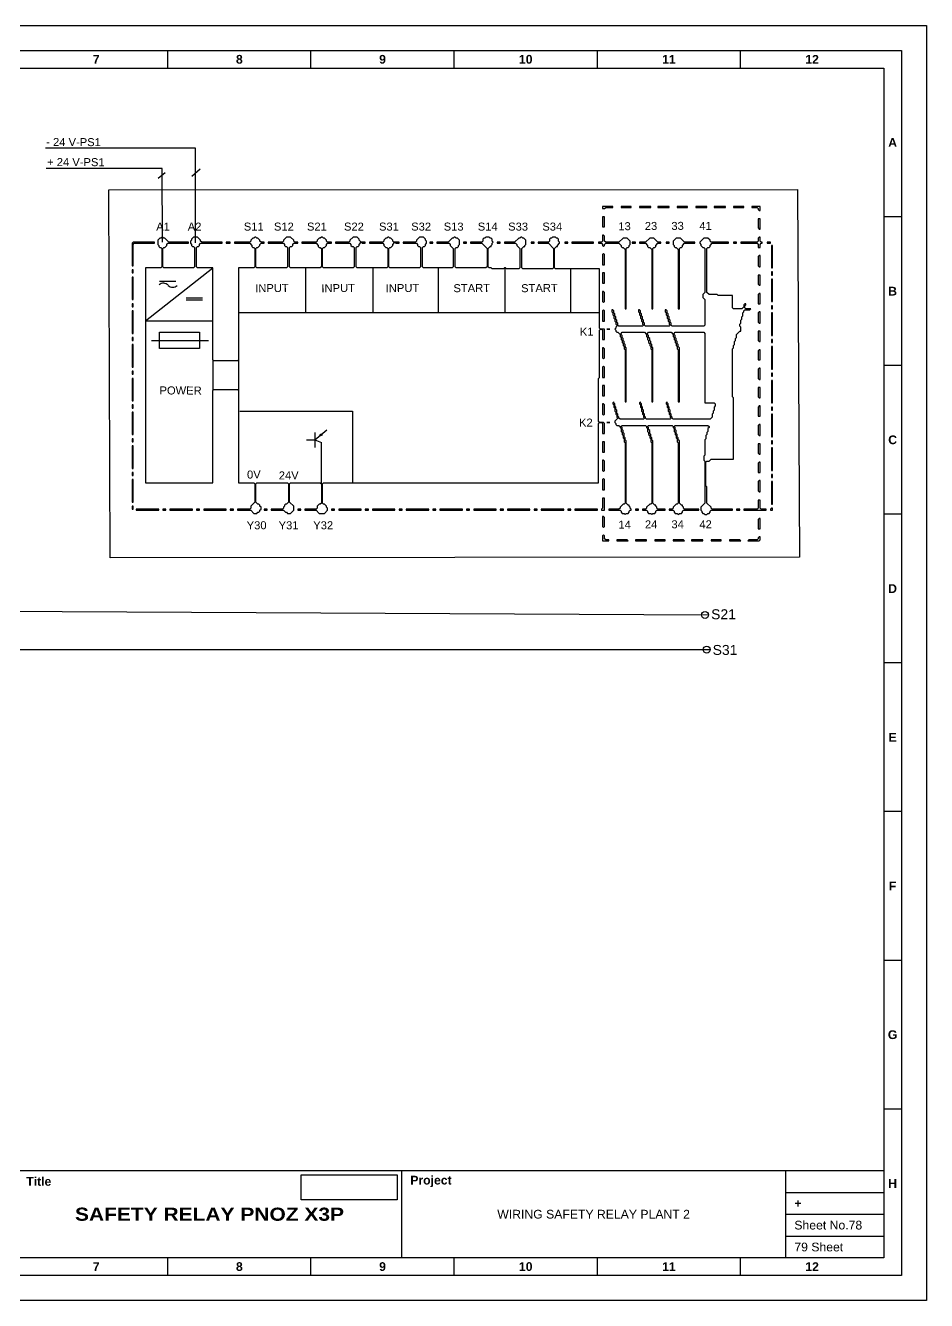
# Model space of a CAD drawing. Header units: millimetres. Extents: x 1834 to 2105, y 2481 to 3094.
# Drawn here: x 1970.8 to 2105.4, y 2688.7 to 2879.1 of the extents above; entities that cross this region are included whole.
import ezdxf
from ezdxf.enums import TextEntityAlignment as Align

# ---------------------------------------------------------------- set-up
doc = ezdxf.new("R2010")
doc.units = ezdxf.units.MM
doc.layers.add('Layer 1', color=7, linetype='Continuous')
doc.styles.add('Bold', font='ariblk.ttf', dxfattribs={"height": 25.4})
doc.styles.get("Standard").update_dxf_attribs({"font": 'arial.ttf'})
picture_1 = doc.add_image_def('image2.png', size_in_pixel=(2092, 542))

# ---------------------------------------------------------------- blocks, each defined once
blk = doc.blocks.new('KOP MU PROJECT')
at = {"color": 6, "ltscale": 50}
for p, q in [((156.04, 184.05), (156.04, 186.66)), ((177.42, 184.05), (177.42, 186.66)), ((198.8, 184.05), (198.8, 186.66)), ((220.19, 184.05), (220.19, 186.66)), ((241.57, 184.05), (241.57, 186.66)), ((265.59, 161.84), (262.98, 161.84)), ((265.59, 139.63), (262.98, 139.63)), ((265.59, 117.42), (262.98, 117.42)), ((265.59, 95.22), (262.98, 95.22)), ((265.59, 73.01), (262.98, 73.01)), ((265.59, 50.8), (262.98, 50.8)), ((265.59, 28.59), (262.98, 28.59)), ((156.04, 3.75), (156.04, 6.36)), ((177.42, 3.75), (177.42, 6.36)), ((198.8, 3.75), (198.8, 6.36)), ((220.19, 3.75), (220.19, 6.36)), ((241.57, 3.75), (241.57, 6.36))]:
    blk.add_line(p, q, dxfattribs=at)
at = {"ltscale": 50}
for p, q in [((6.36, 19.41), (262.98, 19.41)), ((190.95, 19.41), (190.95, 6.36)), ((248.3, 19.41), (248.3, 6.36)), ((248.3, 16.15), (262.98, 16.15)), ((248.3, 12.89), (262.98, 12.89)), ((248.3, 9.62), (262.98, 9.62))]:
    blk.add_line(p, q, dxfattribs=at)
at = {"color": 1, "ltscale": 50}
blk.add_lwpolyline([(269.34, 0), (0, 0), (0, 190.41), (269.34, 190.41)], close=True, dxfattribs=at)
at = {"color": 6, "ltscale": 50}
for points in [[(265.59, 3.75), (3.75, 3.75), (3.75, 186.66), (265.59, 186.66)], [(262.98, 6.36), (6.36, 6.36), (6.36, 184.05), (262.98, 184.05)]]:
    blk.add_lwpolyline(points, close=True, dxfattribs=at)
at = {"ltscale": 50, "char_height": 1.305, "attachment_point": 4}
for s, width, heights, insert in [('\\pxqc;{\\fArial|b1|i0|c0|p34;7}', 21.3825, [2.51], (134.66, 185.36)), ('\\pxqc;{\\fArial|b1|i0|c0|p34;8}', 21.3825, [2.51], (156.04, 185.36)), ('\\pxqc;{\\fArial|b1|i0|c0|p34;9}', 21.3825, [2.51], (177.42, 185.36)), ('\\pxqc;{\\fArial|b1|i0|c0|p34;10}', 21.3825, [2.51], (198.8, 185.36)), ('\\pxqc;{\\fArial|b1|i0|c0|p34;11}', 21.3825, [2.51], (220.19, 185.36)), ('\\pxqc;{\\fArial|b1|i0|c0|p34;12}', 21.3825, [2.51], (241.57, 185.36)), ('\\pxqc;{\\fArial|b1|i0|c0|p34;A}', 2.61, [2.51], (262.98, 172.95)), ('\\pxqc;{\\fArial|b1|i0|c0|p34;B}', 2.61, [2.51], (262.98, 150.74)), ('\\pxqc;{\\fArial|b1|i0|c0|p34;C}', 2.61, [2.51], (262.98, 128.53)), ('\\pxqc;{\\fArial|b1|i0|c0|p34;D}', 2.61, [2.51], (262.98, 106.32)), ('\\pxqc;{\\fArial|b1|i0|c0|p34;E}', 2.61, [2.51], (262.98, 84.11)), ('\\pxqc;{\\fArial|b1|i0|c0|p34;F}', 2.61, [2.51], (262.98, 61.9)), ('\\pxqc;{\\fArial|b1|i0|c0|p34;G}', 2.61, [2.51], (262.98, 39.69)), ('\\pxql;{\\fArial|b1|i0|c0|p34;Title}', 50.2419, [2.88], (134.9, 17.78)), ('\\pxql;{\\fArial|b1|i0|c0|p34;Project}', 50.2419, [2.88], (192.25, 17.78)), ('\\pxqc;{\\fArial|b1|i0|c0|p34;H}', 2.61, [2.51], (262.98, 17.47)), ('\\pxql;{\\fArial|b1|i0|c0|p34;+}', 14.6811, [2.88], (249.61, 14.52)), ('\\pxqc;{\\fArial|b1|i0|c0|p34;8}', 21.3825, [2.51], (156.04, 5.06)), ('\\pxqc;{\\fArial|b1|i0|c0|p34;9}', 21.3825, [2.51], (177.42, 5.06)), ('\\pxqc;{\\fArial|b1|i0|c0|p34;10}', 21.3825, [2.51], (198.8, 5.06)), ('\\pxqc;{\\fArial|b1|i0|c0|p34;12}', 21.3825, [2.51], (241.57, 5.06)), ('\\pxqc;{\\fArial|b1|i0|c0|p34;7}', 21.3825, [2.51], (134.66, 5.06)), ('\\pxqc;{\\fArial|b1|i0|c0|p34;11}', 21.3825, [2.51], (220.19, 5.06))]:
    blk.add_mtext_dynamic_manual_height_columns(s, width=width, gutter_width=0.0326, heights=heights, dxfattribs=dict(at, insert=insert))
at = {"ltscale": 50}
for tag, p in [('DATECREATED', (72.43, 17.78)), ('REV', (13.7, 14.52)), ('REVDATE', (28.38, 14.52)), ('REMARKS', (43.06, 14.52)), ('DRAWN', (72.43, 14.52)), ('COMPANY', (97.06, 14.52)), ('PROJECT', (219.62, 12.89)), ('APPR', (72.43, 11.26)), ('DESCRIPTION', (162.27, 10.03)), ('NORM', (72.43, 7.99)), ('DRAWINGCATEGORY', (106.68, 7.99))]:
    blk.add_attdef(tag, text='', height=1.3, dxfattribs=at).set_placement(p, align=Align.MIDDLE_CENTER)
at = {"ltscale": 50, "style": 'Bold'}
blk.add_attdef('TITLE', text='', height=1.96, dxfattribs=at).set_placement((162.27, 12.89), align=Align.MIDDLE_CENTER)
at = {"ltscale": 50}
for tag, p in [('SHEETNUMBER', (249.61, 11.26)), ('TOTALSHEET', (249.61, 7.99))]:
    blk.add_attdef(tag, text='', height=1.3, dxfattribs=at).set_placement(p, align=Align.MIDDLE_LEFT)
image = blk.add_image(picture_1, insert=(175.94, 15.04), size_in_units=(14.36, 3.72), dxfattribs=at)
image.dxf.flags = 15

msp = doc.modelspace()

# ---------------------------------------------------------------- linework, layer by layer
for p, q in [((1996.2, 2860.82), (1973.82, 2860.82)), ((1996.2, 2846.68), (1996.2, 2860.82)), ((1991.2, 2857.77), (1973.9, 2857.77)), ((1991.68, 2857.12), (1990.61, 2856.25)), ((1991.26, 2846.74), (1991.2, 2857.77)), ((1996.89, 2857.66), (1995.66, 2856.54)), ((1988.71, 2835), (1998.8, 2842.92)), ((2012.62, 2842.92), (2012.62, 2836.24)), ((2022.69, 2842.92), (2022.69, 2836.24)), ((2032.45, 2842.92), (2032.45, 2836.24)), ((2042.39, 2842.98), (2042.39, 2836.24)), ((2052.18, 2842.77), (2052.18, 2836.24)), ((2002.62, 2836.24), (2056.54, 2836.24)), ((1988.71, 2835), (1998.8, 2835)), ((1989.65, 2832.05), (1998.14, 2832.05)), ((1998.8, 2829.17), (1998.8, 2824.59)), ((2002.62, 2829.17), (2002.62, 2824.59)), ((2002.82, 2821.52), (2019.62, 2821.52)), ((2019.62, 2821.52), (2019.62, 2810.84)), ((2014.04, 2817.22), (2015.81, 2818.71)), ((2014.04, 2818.35), (2014.04, 2816.08)), ((2014.73, 2817.8), (2014.92, 2818.14)), ((2014.92, 2818.14), (2015.11, 2817.94)), ((2012.76, 2817.22), (2014.04, 2817.22)), ((2014.04, 2817.22), (2014.99, 2816.86)), ((2015.11, 2817.94), (2014.73, 2817.8)), ((2014.99, 2810.69), (2014.99, 2816.86)), ((1893.89, 2792.07), (2072.81, 2791.09)), ((1893.88, 2785.91), (2073.07, 2785.91))]:
    msp.add_line(p, q)
at = {"color": 5, "ltscale": 2}
for p, q in [((1990.8, 2840.93), (1993.24, 2840.93)), ((1994.78, 2838.42), (1997.23, 2838.42)), ((1994.8, 2838.13), (1997.24, 2838.13))]:
    msp.add_line(p, q, dxfattribs=at)
at = {"color": 6, "ltscale": 50}
msp.add_lwpolyline([(1983.28, 2854.58), (2086.11, 2854.64), (2086.41, 2799.69), (1983.43, 2799.63)], close=True, dxfattribs=at)
msp.add_lwpolyline([(1990.8, 2833.31), (1996.81, 2833.31), (1996.81, 2830.87), (1990.8, 2830.87)], close=True)
for centre in [(2072.29, 2791.09), (2072.55, 2785.91)]:
    msp.add_circle(centre, 0.523)
at = {"color": 1}
for centre, start, end in [((1991.41, 2839.7), 41.0818, 133.4157), ((1992.79, 2840.96), 223.8067, 316.1407)]:
    msp.add_arc(centre, 0.938, start, end, dxfattribs=at)
at = {"layer": 'Layer 1', "color": 7}
for points in [[(2057, 2852.09), (2057, 2851.78), (2057.3, 2851.78), (2057.46, 2851.93), (2058.53, 2851.93), (2058.53, 2852.09), (2057, 2852.09)], [(2057, 2850.56), (2057, 2849.03), (2057.3, 2849.03), (2057.3, 2850.56), (2057, 2850.56)], [(2059.75, 2852.09), (2059.75, 2851.93), (2061.28, 2851.93), (2061.28, 2852.09), (2059.75, 2852.09)], [(2062.5, 2852.09), (2062.5, 2851.93), (2064.18, 2851.93), (2064.18, 2852.09), (2062.5, 2852.09)], [(2065.25, 2852.09), (2065.25, 2851.93), (2066.93, 2851.93), (2066.93, 2852.09), (2065.25, 2852.09)], [(2068.15, 2852.09), (2068.15, 2851.93), (2069.68, 2851.93), (2069.68, 2852.09), (2068.15, 2852.09)], [(2070.9, 2852.09), (2070.9, 2851.93), (2072.58, 2851.93), (2072.58, 2852.09), (2070.9, 2852.09)], [(2073.65, 2852.09), (2073.65, 2851.93), (2075.33, 2851.93), (2075.33, 2852.09), (2073.65, 2852.09)], [(2076.55, 2852.09), (2076.55, 2851.93), (2078.08, 2851.93), (2078.08, 2852.09), (2076.55, 2852.09)], [(2079.3, 2852.09), (2079.3, 2851.93), (2080.07, 2851.93), (2080.22, 2851.78), (2080.22, 2851.63), (2080.37, 2851.47), (2080.52, 2851.47), (2080.52, 2852.09), (2079.3, 2852.09)], [(2080.22, 2850.25), (2080.22, 2848.88), (2080.37, 2848.72), (2080.52, 2848.72), (2080.52, 2850.25), (2080.22, 2850.25)], [(1986.88, 2846.74), (1986.73, 2846.59), (1986.73, 2843.23), (1986.88, 2843.23), (1986.88, 2846.43), (1987.03, 2846.59), (1990.09, 2846.59), (1990.09, 2846.74), (1986.88, 2846.74)], [(1991.16, 2847.5), (1991.01, 2847.35), (1990.85, 2847.35), (1990.55, 2847.04), (1990.55, 2846.43), (1990.7, 2846.28), (1990.7, 2846.13), (1990.85, 2845.97), (1991.01, 2845.97), (1991.16, 2845.82), (1991.16, 2843.07), (1991.01, 2842.92), (1988.71, 2842.92), (1988.71, 2810.84), (1998.8, 2810.84), (1998.8, 2824.59), (1998.95, 2824.74), (2002.46, 2824.74), (2002.62, 2824.59), (2002.62, 2810.84), (2004.91, 2810.84), (2005.06, 2810.69), (2005.06, 2807.94), (2004.45, 2807.33), (2004.45, 2807.02), (2004.3, 2806.87), (2002.46, 2806.87), (2002.46, 2806.72), (2004.45, 2806.72), (2004.91, 2806.26), (2005.37, 2806.26), (2005.52, 2806.41), (2005.67, 2806.41), (2005.82, 2806.56), (2005.82, 2806.72), (2005.98, 2806.87), (2005.98, 2807.17), (2005.82, 2807.33), (2005.82, 2807.48), (2005.67, 2807.63), (2005.52, 2807.63), (2005.21, 2807.94), (2005.21, 2810.69), (2005.37, 2810.84), (2009.95, 2810.84), (2010.1, 2810.69), (2010.1, 2807.94), (2009.8, 2807.63), (2009.64, 2807.63), (2009.49, 2807.48), (2009.49, 2807.33), (2009.34, 2807.17), (2009.34, 2807.02), (2009.18, 2806.87), (2007.5, 2806.87), (2007.5, 2806.72), (2009.34, 2806.72), (2009.64, 2806.41), (2009.8, 2806.41), (2009.95, 2806.26), (2010.41, 2806.26), (2010.87, 2806.72), (2010.87, 2807.33), (2010.25, 2807.94), (2010.25, 2810.69), (2010.41, 2810.84), (2014.84, 2810.84), (2014.99, 2810.69), (2014.99, 2807.78), (2014.84, 2807.63), (2014.68, 2807.63), (2014.38, 2807.33), (2014.38, 2807.02), (2014.23, 2806.87), (2012.55, 2806.87), (2012.55, 2806.72), (2014.23, 2806.72), (2014.68, 2806.26), (2015.45, 2806.26), (2015.91, 2806.72), (2015.91, 2807.02), (2015.75, 2807.17), (2015.75, 2807.33), (2015.45, 2807.63), (2015.3, 2807.63), (2015.14, 2807.78), (2015.14, 2810.69), (2015.3, 2810.84), (2056.39, 2810.84), (2056.39, 2819.7), (2056.54, 2819.85), (2056.85, 2819.85), (2057, 2819.7), (2057, 2818.17), (2057.3, 2818.17), (2057.3, 2819.7), (2057.15, 2819.85), (2056.54, 2819.85), (2056.39, 2820.01), (2056.39, 2826.42), (2056.54, 2826.57), (2056.54, 2833.6), (2056.69, 2833.75), (2056.85, 2833.75), (2057, 2833.6), (2057, 2832.23), (2057.3, 2832.23), (2057.3, 2833.75), (2056.69, 2833.75), (2056.54, 2833.91), (2056.54, 2842.77), (2049.97, 2842.77), (2049.82, 2842.92), (2049.82, 2845.82), (2050.12, 2846.13), (2050.28, 2846.13), (2050.28, 2846.28), (2050.58, 2846.59), (2050.58, 2846.74), (2050.43, 2846.89), (2050.43, 2847.2), (2050.28, 2847.35), (2050.12, 2847.35), (2049.97, 2847.5), (2049.51, 2847.5), (2049.36, 2847.35), (2049.21, 2847.35), (2049.06, 2847.2), (2049.06, 2846.89), (2048.9, 2846.74), (2047.37, 2846.74), (2047.37, 2846.59), (2048.9, 2846.59), (2049.67, 2845.82), (2049.67, 2842.92), (2049.51, 2842.77), (2045.08, 2842.77), (2044.93, 2842.92), (2044.93, 2845.82), (2045.24, 2846.13), (2045.39, 2846.13), (2045.39, 2846.28), (2045.54, 2846.43), (2045.54, 2847.04), (2045.24, 2847.35), (2045.08, 2847.35), (2044.93, 2847.5), (2044.78, 2847.5), (2044.63, 2847.35), (2044.47, 2847.35), (2043.86, 2846.74), (2042.33, 2846.74), (2042.33, 2846.59), (2044.01, 2846.59), (2044.17, 2846.43), (2044.17, 2846.28), (2044.63, 2845.82), (2044.63, 2842.92), (2044.47, 2842.77), (2042.64, 2842.77), (2042.49, 2842.92), (2042.33, 2842.92), (2042.18, 2842.77), (2040.5, 2842.77), (2040.35, 2842.92), (2040.04, 2842.92), (2039.89, 2843.07), (2039.89, 2845.82), (2040.2, 2846.13), (2040.35, 2846.13), (2040.35, 2846.28), (2040.5, 2846.43), (2040.5, 2846.59), (2040.65, 2846.74), (2040.5, 2846.89), (2040.5, 2847.2), (2040.35, 2847.35), (2040.2, 2847.35), (2040.04, 2847.5), (2039.58, 2847.5), (2039.43, 2847.35), (2039.28, 2847.35), (2039.13, 2847.2), (2039.13, 2846.89), (2038.97, 2846.74), (2037.29, 2846.74), (2037.29, 2846.59), (2038.97, 2846.59), (2039.74, 2845.82), (2039.74, 2843.07), (2039.58, 2842.92), (2035.15, 2842.92), (2035, 2843.07), (2035, 2845.82), (2035.15, 2845.97), (2035.31, 2845.97), (2035.46, 2846.13), (2035.46, 2846.28), (2035.61, 2846.43), (2035.61, 2847.04), (2035.31, 2847.35), (2035.15, 2847.35), (2035, 2847.5), (2034.85, 2847.5), (2034.7, 2847.35), (2034.54, 2847.35), (2033.93, 2846.74), (2032.25, 2846.74), (2032.25, 2846.59), (2034.08, 2846.59), (2034.24, 2846.43), (2034.24, 2846.28), (2034.7, 2845.82), (2034.7, 2843.07), (2034.54, 2842.92), (2030.27, 2842.92), (2030.11, 2843.07), (2030.11, 2845.97), (2030.27, 2846.13), (2030.42, 2846.13), (2030.57, 2846.28), (2030.57, 2846.43), (2030.72, 2846.59), (2030.72, 2846.89), (2030.57, 2847.04), (2030.57, 2847.2), (2030.27, 2847.5), (2029.65, 2847.5), (2029.2, 2847.04), (2029.2, 2846.89), (2029.04, 2846.74), (2027.21, 2846.74), (2027.21, 2846.59), (2029.2, 2846.59), (2029.35, 2846.43), (2029.35, 2846.28), (2029.5, 2846.13), (2029.65, 2846.13), (2029.81, 2845.97), (2029.81, 2843.07), (2029.65, 2842.92), (2025.22, 2842.92), (2025.07, 2843.07), (2025.07, 2845.82), (2025.22, 2845.97), (2025.38, 2845.97), (2025.68, 2846.28), (2025.68, 2846.43), (2025.99, 2846.74), (2026.14, 2846.59), (2026.6, 2846.59), (2026.6, 2846.74), (2025.84, 2846.74), (2025.68, 2846.89), (2025.68, 2847.04), (2025.38, 2847.35), (2025.22, 2847.35), (2025.07, 2847.5), (2024.92, 2847.5), (2024.77, 2847.35), (2024.61, 2847.35), (2024.31, 2847.04), (2024.31, 2846.89), (2024.16, 2846.74), (2022.17, 2846.74), (2022.17, 2846.59), (2024.16, 2846.59), (2024.31, 2846.43), (2024.31, 2846.28), (2024.61, 2845.97), (2024.77, 2845.97), (2024.92, 2845.82), (2024.92, 2843.07), (2024.77, 2842.92), (2020.34, 2842.92), (2020.18, 2843.07), (2020.18, 2845.97), (2020.34, 2846.13), (2020.49, 2846.13), (2020.64, 2846.28), (2020.64, 2846.43), (2020.95, 2846.74), (2021.1, 2846.59), (2021.56, 2846.59), (2021.56, 2846.74), (2020.95, 2846.74), (2020.64, 2847.04), (2020.64, 2847.2), (2020.34, 2847.5), (2019.73, 2847.5), (2019.27, 2847.04), (2019.27, 2846.89), (2019.11, 2846.74), (2017.13, 2846.74), (2017.13, 2846.59), (2019.27, 2846.59), (2019.42, 2846.43), (2019.42, 2846.28), (2019.57, 2846.13), (2019.73, 2846.13), (2019.88, 2845.97), (2019.88, 2843.07), (2019.73, 2842.92), (2015.3, 2842.92), (2015.14, 2843.07), (2015.14, 2845.82), (2015.3, 2845.97), (2015.45, 2845.97), (2015.75, 2846.28), (2015.75, 2846.43), (2015.91, 2846.59), (2016.52, 2846.59), (2016.52, 2846.74), (2015.91, 2846.74), (2015.75, 2846.89), (2015.75, 2847.04), (2015.45, 2847.35), (2015.3, 2847.35), (2015.14, 2847.5), (2014.99, 2847.5), (2014.84, 2847.35), (2014.68, 2847.35), (2014.38, 2847.04), (2014.38, 2846.89), (2014.23, 2846.74), (2012.09, 2846.74), (2012.09, 2846.59), (2014.23, 2846.59), (2014.53, 2846.28), (2014.53, 2846.13), (2014.68, 2845.97), (2014.84, 2845.97), (2014.99, 2845.82), (2014.99, 2843.07), (2014.84, 2842.92), (2010.41, 2842.92), (2010.25, 2843.07), (2010.25, 2845.97), (2010.41, 2846.13), (2010.56, 2846.13), (2010.71, 2846.28), (2010.71, 2846.43), (2010.87, 2846.59), (2011.48, 2846.59), (2011.48, 2846.74), (2011.02, 2846.74), (2010.87, 2846.89), (2010.87, 2847.04), (2010.41, 2847.5), (2009.8, 2847.5), (2009.34, 2847.04), (2009.34, 2846.89), (2009.18, 2846.74), (2007.05, 2846.74), (2007.05, 2846.59), (2009.34, 2846.59), (2009.49, 2846.43), (2009.49, 2846.28), (2009.64, 2846.13), (2009.8, 2846.13), (2009.95, 2845.97), (2009.95, 2843.07), (2009.8, 2842.92), (2005.37, 2842.92), (2005.21, 2843.07), (2005.21, 2845.82), (2005.37, 2845.97), (2005.52, 2845.97), (2005.82, 2846.28), (2005.82, 2846.43), (2005.98, 2846.59), (2006.44, 2846.59), (2006.44, 2846.74), (2005.98, 2846.74), (2005.82, 2846.89), (2005.82, 2847.04), (2005.52, 2847.35), (2005.37, 2847.35), (2005.21, 2847.5), (2005.06, 2847.5), (2004.91, 2847.35), (2004.75, 2847.35), (2004.45, 2847.04), (2004.45, 2846.89), (2004.3, 2846.74), (2002.01, 2846.74), (2002.01, 2846.59), (2004.3, 2846.59), (2004.6, 2846.28), (2004.6, 2846.13), (2004.75, 2845.97), (2004.91, 2845.97), (2005.06, 2845.82), (2005.06, 2843.07), (2004.91, 2842.92), (2002.62, 2842.92), (2002.62, 2829.17), (2002.46, 2829.02), (1998.95, 2829.02), (1998.8, 2829.17), (1998.8, 2842.92), (1996.51, 2842.92), (1996.35, 2843.07), (1996.35, 2845.97), (1996.51, 2846.13), (1996.66, 2846.13), (1996.81, 2846.28), (1996.81, 2846.43), (1996.96, 2846.59), (2000.17, 2846.59), (2000.17, 2846.74), (1997.12, 2846.74), (1996.96, 2846.89), (1996.96, 2847.04), (1996.51, 2847.5), (1995.89, 2847.5), (1995.59, 2847.2), (1995.59, 2847.04), (1995.44, 2846.89), (1995.44, 2846.59), (1995.59, 2846.43), (1995.59, 2846.28), (1995.74, 2846.13), (1995.89, 2846.13), (1996.05, 2845.97), (1996.05, 2843.07), (1995.89, 2842.92), (1991.46, 2842.92), (1991.31, 2843.07), (1991.31, 2845.82), (1991.46, 2845.97), (1991.62, 2845.97), (1991.92, 2846.28), (1991.92, 2846.43), (1992.08, 2846.59), (1995.13, 2846.59), (1995.13, 2846.74), (1992.23, 2846.74), (1991.62, 2847.35), (1991.46, 2847.35), (1991.31, 2847.5), (1991.16, 2847.5)], [(2000.78, 2846.74), (2000.78, 2846.59), (2001.39, 2846.59), (2001.39, 2846.74), (2000.78, 2846.74)], [(2031.18, 2846.74), (2031.18, 2846.59), (2031.64, 2846.59), (2031.64, 2846.74), (2031.18, 2846.74)], [(2036.22, 2846.74), (2036.22, 2846.59), (2036.68, 2846.59), (2036.68, 2846.74), (2036.22, 2846.74)], [(2041.26, 2846.74), (2041.26, 2846.59), (2041.72, 2846.59), (2041.72, 2846.74), (2041.26, 2846.74)], [(2046.31, 2846.74), (2046.31, 2846.59), (2046.76, 2846.59), (2046.76, 2846.74), (2046.31, 2846.74)], [(2051.35, 2846.74), (2051.35, 2846.59), (2051.8, 2846.59), (2051.8, 2846.74), (2051.35, 2846.74)], [(2052.42, 2846.74), (2052.42, 2846.59), (2055.62, 2846.59), (2055.62, 2846.74), (2052.42, 2846.74)], [(2057, 2847.81), (2057, 2846.89), (2056.85, 2846.74), (2056.39, 2846.74), (2056.39, 2846.59), (2056.85, 2846.59), (2057, 2846.43), (2057, 2846.28), (2057.15, 2846.13), (2057.3, 2846.28), (2057.3, 2846.43), (2057.46, 2846.59), (2059.44, 2846.59), (2059.75, 2846.28), (2059.75, 2846.13), (2059.9, 2845.97), (2060.05, 2845.97), (2060.36, 2845.67), (2060.36, 2836.81), (2060.51, 2836.81), (2060.51, 2845.82), (2060.66, 2845.97), (2060.82, 2845.97), (2060.97, 2846.13), (2060.97, 2846.28), (2061.12, 2846.43), (2061.12, 2846.89), (2060.66, 2847.35), (2060.05, 2847.35), (2059.44, 2846.74), (2057.46, 2846.74), (2057.3, 2846.89), (2057.3, 2847.66), (2057.15, 2847.81), (2057, 2847.81)], [(2072.12, 2847.35), (2071.51, 2846.74), (2071.51, 2846.59), (2071.66, 2846.43), (2071.66, 2846.28), (2071.97, 2845.97), (2072.12, 2845.97), (2072.27, 2845.82), (2072.27, 2839.25), (2071.97, 2838.95), (2071.97, 2838.49), (2072.27, 2838.18), (2072.27, 2834.37), (2072.12, 2834.21), (2067.39, 2834.21), (2067.23, 2834.37), (2067.23, 2834.67), (2067.08, 2834.82), (2067.08, 2835.13), (2066.93, 2835.28), (2066.93, 2835.59), (2066.78, 2835.74), (2066.78, 2836.05), (2066.62, 2836.2), (2066.62, 2836.5), (2066.47, 2836.66), (2066.32, 2836.66), (2066.32, 2836.35), (2066.47, 2836.2), (2066.47, 2835.89), (2066.62, 2835.74), (2066.62, 2835.43), (2066.78, 2835.28), (2066.78, 2834.98), (2066.93, 2834.82), (2066.93, 2834.52), (2067.08, 2834.37), (2066.93, 2834.21), (2063.41, 2834.21), (2063.26, 2834.37), (2063.26, 2834.67), (2063.11, 2834.82), (2063.11, 2835.13), (2062.96, 2835.28), (2062.96, 2835.59), (2062.8, 2835.74), (2062.8, 2836.05), (2062.65, 2836.2), (2062.65, 2836.5), (2062.5, 2836.66), (2062.35, 2836.66), (2062.35, 2836.35), (2062.5, 2836.2), (2062.5, 2835.89), (2062.65, 2835.74), (2062.65, 2835.43), (2062.8, 2835.28), (2062.8, 2834.98), (2062.96, 2834.82), (2062.96, 2834.52), (2063.11, 2834.37), (2062.96, 2834.21), (2059.44, 2834.21), (2059.29, 2834.37), (2059.29, 2834.67), (2059.14, 2834.82), (2059.14, 2835.13), (2058.98, 2835.28), (2058.98, 2835.59), (2058.83, 2835.74), (2058.83, 2836.05), (2058.68, 2836.2), (2058.68, 2836.5), (2058.53, 2836.66), (2058.37, 2836.66), (2058.37, 2836.35), (2058.53, 2836.2), (2058.53, 2835.89), (2058.68, 2835.74), (2058.68, 2835.43), (2058.83, 2835.28), (2058.83, 2834.98), (2058.98, 2834.82), (2058.98, 2834.52), (2059.14, 2834.37), (2059.14, 2834.21), (2058.98, 2834.06), (2058.98, 2833.91), (2058.83, 2833.75), (2058.98, 2833.6), (2058.98, 2833.45), (2059.14, 2833.3), (2059.29, 2833.3), (2059.6, 2832.99), (2059.6, 2832.68), (2059.75, 2832.53), (2059.75, 2832.23), (2059.9, 2832.07), (2059.9, 2831.77), (2060.05, 2831.62), (2060.05, 2831.31), (2060.21, 2831.16), (2060.21, 2830.85), (2060.36, 2830.7), (2060.36, 2822.91), (2060.51, 2822.91), (2060.51, 2831), (2060.36, 2831.16), (2060.36, 2831.46), (2060.21, 2831.62), (2060.21, 2831.92), (2060.05, 2832.07), (2060.05, 2832.38), (2059.9, 2832.53), (2059.9, 2832.84), (2059.75, 2832.99), (2059.75, 2833.14), (2059.9, 2833.3), (2063.26, 2833.3), (2063.57, 2832.99), (2063.57, 2832.68), (2063.72, 2832.53), (2063.72, 2832.23), (2063.87, 2832.07), (2063.87, 2831.77), (2064.03, 2831.62), (2064.03, 2831.31), (2064.18, 2831.16), (2064.18, 2830.85), (2064.33, 2830.7), (2064.33, 2822.91), (2064.48, 2822.91), (2064.48, 2831), (2064.33, 2831.16), (2064.33, 2831.46), (2064.18, 2831.62), (2064.18, 2831.92), (2064.03, 2832.07), (2064.03, 2832.38), (2063.87, 2832.53), (2063.87, 2832.84), (2063.72, 2832.99), (2063.72, 2833.14), (2063.87, 2833.3), (2067.23, 2833.3), (2067.54, 2832.99), (2067.54, 2832.68), (2067.69, 2832.53), (2067.69, 2832.23), (2067.84, 2832.07), (2067.84, 2831.77), (2068, 2831.62), (2068, 2831.31), (2068.15, 2831.16), (2068.15, 2830.85), (2068.3, 2830.7), (2068.3, 2822.91), (2068.46, 2822.91), (2068.46, 2831), (2068.3, 2831.16), (2068.3, 2831.46), (2068.15, 2831.62), (2068.15, 2831.92), (2068, 2832.07), (2068, 2832.38), (2067.84, 2832.53), (2067.84, 2832.84), (2067.69, 2832.99), (2067.69, 2833.14), (2067.84, 2833.3), (2072.12, 2833.3), (2072.27, 2833.14), (2072.27, 2822.76), (2073.65, 2822.76), (2073.8, 2822.6), (2073.8, 2822.3), (2073.65, 2822.14), (2073.65, 2821.69), (2073.5, 2821.53), (2073.5, 2821.23), (2073.34, 2821.07), (2073.34, 2820.62), (2073.04, 2820.31), (2067.54, 2820.31), (2067.39, 2820.46), (2067.39, 2820.62), (2067.23, 2820.77), (2067.23, 2821.07), (2067.08, 2821.23), (2067.08, 2821.69), (2066.93, 2821.84), (2066.93, 2822.14), (2066.78, 2822.3), (2066.78, 2822.6), (2066.62, 2822.76), (2066.62, 2822.91), (2066.47, 2822.76), (2066.47, 2822.6), (2066.62, 2822.45), (2066.62, 2822.14), (2066.78, 2821.99), (2066.78, 2821.53), (2066.93, 2821.38), (2066.93, 2821.07), (2067.08, 2820.92), (2067.08, 2820.62), (2067.23, 2820.46), (2067.08, 2820.31), (2063.57, 2820.31), (2063.41, 2820.46), (2063.41, 2820.62), (2063.26, 2820.77), (2063.26, 2821.07), (2063.11, 2821.23), (2063.11, 2821.69), (2062.96, 2821.84), (2062.96, 2822.14), (2062.8, 2822.3), (2062.8, 2822.6), (2062.65, 2822.76), (2062.65, 2822.91), (2062.5, 2822.76), (2062.5, 2822.6), (2062.65, 2822.45), (2062.65, 2822.14), (2062.8, 2821.99), (2062.8, 2821.53), (2062.96, 2821.38), (2062.96, 2821.07), (2063.11, 2820.92), (2063.11, 2820.62), (2063.26, 2820.46), (2063.11, 2820.31), (2059.6, 2820.31), (2059.44, 2820.46), (2059.44, 2820.62), (2059.29, 2820.77), (2059.29, 2821.07), (2059.14, 2821.23), (2059.14, 2821.69), (2058.98, 2821.84), (2058.98, 2822.14), (2058.83, 2822.3), (2058.83, 2822.6), (2058.68, 2822.76), (2058.68, 2822.91), (2058.53, 2822.76), (2058.53, 2822.6), (2058.68, 2822.45), (2058.68, 2822.14), (2058.83, 2821.99), (2058.83, 2821.53), (2058.98, 2821.38), (2058.98, 2821.07), (2059.14, 2820.92), (2059.14, 2820.62), (2059.29, 2820.46), (2058.83, 2820.01), (2058.83, 2819.85), (2058.98, 2819.7), (2058.98, 2819.55), (2059.14, 2819.39), (2059.44, 2819.39), (2059.6, 2819.24), (2059.6, 2819.09), (2059.75, 2818.94), (2059.75, 2818.48), (2059.9, 2818.33), (2059.9, 2818.02), (2060.05, 2817.87), (2060.05, 2817.56), (2060.21, 2817.41), (2060.21, 2816.95), (2060.36, 2816.8), (2060.36, 2807.78), (2060.21, 2807.63), (2060.05, 2807.63), (2059.6, 2807.17), (2059.6, 2807.02), (2059.44, 2806.87), (2057.92, 2806.87), (2057.92, 2806.72), (2059.6, 2806.72), (2059.75, 2806.56), (2059.75, 2806.41), (2059.9, 2806.26), (2060.21, 2806.26), (2060.36, 2806.1), (2060.51, 2806.26), (2060.82, 2806.26), (2060.97, 2806.41), (2060.97, 2806.56), (2061.12, 2806.72), (2061.28, 2806.72), (2061.28, 2806.87), (2061.12, 2807.02), (2061.12, 2807.17), (2060.97, 2807.33), (2060.97, 2807.48), (2060.82, 2807.48), (2060.51, 2807.78), (2060.51, 2817.1), (2060.36, 2817.26), (2060.36, 2817.56), (2060.21, 2817.71), (2060.21, 2818.17), (2060.05, 2818.33), (2060.05, 2818.63), (2059.9, 2818.78), (2059.9, 2819.09), (2059.75, 2819.24), (2059.9, 2819.39), (2063.41, 2819.39), (2063.57, 2819.24), (2063.57, 2819.09), (2063.72, 2818.94), (2063.72, 2818.48), (2063.87, 2818.33), (2063.87, 2818.02), (2064.03, 2817.87), (2064.03, 2817.56), (2064.18, 2817.41), (2064.18, 2816.95), (2064.33, 2816.8), (2064.33, 2807.78), (2064.18, 2807.63), (2064.03, 2807.63), (2063.57, 2807.17), (2063.57, 2807.02), (2063.41, 2806.87), (2062.96, 2806.87), (2062.96, 2806.72), (2063.57, 2806.72), (2063.72, 2806.56), (2063.72, 2806.41), (2063.87, 2806.26), (2064.18, 2806.26), (2064.33, 2806.1), (2064.48, 2806.26), (2064.79, 2806.26), (2064.94, 2806.41), (2064.94, 2806.56), (2065.1, 2806.72), (2066.32, 2806.72), (2066.32, 2806.87), (2065.25, 2806.87), (2065.1, 2807.02), (2065.1, 2807.17), (2064.94, 2807.33), (2064.94, 2807.48), (2064.79, 2807.48), (2064.48, 2807.78), (2064.48, 2817.1), (2064.33, 2817.26), (2064.33, 2817.56), (2064.18, 2817.71), (2064.18, 2818.02), (2064.03, 2818.17), (2064.03, 2818.63), (2063.87, 2818.78), (2063.87, 2819.09), (2063.72, 2819.24), (2063.87, 2819.39), (2067.39, 2819.39), (2067.54, 2819.24), (2067.54, 2819.09), (2067.69, 2818.94), (2067.69, 2818.48), (2067.84, 2818.33), (2067.84, 2818.02), (2068, 2817.87), (2068, 2817.56), (2068.15, 2817.41), (2068.15, 2816.95), (2068.3, 2816.8), (2068.3, 2807.78), (2068.15, 2807.63), (2068, 2807.63), (2067.54, 2807.17), (2067.54, 2807.02), (2067.39, 2806.87), (2066.93, 2806.87), (2066.93, 2806.72), (2067.54, 2806.72), (2067.69, 2806.56), (2067.69, 2806.41), (2067.84, 2806.26), (2068.15, 2806.26), (2068.3, 2806.1), (2068.46, 2806.26), (2068.76, 2806.26), (2068.91, 2806.41), (2068.91, 2806.56), (2069.07, 2806.72), (2071.36, 2806.72), (2071.36, 2806.87), (2069.22, 2806.87), (2069.07, 2807.02), (2069.07, 2807.17), (2068.91, 2807.33), (2068.91, 2807.48), (2068.76, 2807.48), (2068.46, 2807.78), (2068.46, 2817.1), (2068.3, 2817.26), (2068.3, 2817.56), (2068.15, 2817.71), (2068.15, 2818.02), (2068, 2818.17), (2068, 2818.63), (2067.84, 2818.78), (2067.84, 2819.09), (2067.69, 2819.24), (2067.84, 2819.39), (2072.73, 2819.39), (2072.89, 2819.24), (2072.89, 2819.09), (2072.73, 2818.94), (2072.73, 2818.48), (2072.58, 2818.33), (2072.58, 2818.02), (2072.43, 2817.87), (2072.43, 2817.41), (2072.27, 2817.26), (2072.27, 2814.96), (2072.12, 2814.81), (2072.12, 2814.2), (2072.27, 2814.05), (2072.27, 2807.78), (2071.66, 2807.17), (2071.66, 2806.72), (2071.82, 2806.56), (2071.82, 2806.41), (2071.97, 2806.26), (2072.12, 2806.26), (2072.27, 2806.1), (2072.58, 2806.1), (2072.73, 2806.26), (2072.89, 2806.26), (2073.04, 2806.41), (2073.04, 2806.56), (2073.19, 2806.72), (2076.4, 2806.72), (2076.4, 2806.87), (2073.34, 2806.87), (2073.19, 2807.02), (2073.19, 2807.17), (2072.58, 2807.78), (2072.58, 2810.23), (2072.43, 2810.38), (2072.43, 2813.9), (2072.58, 2814.05), (2072.89, 2814.05), (2073.19, 2814.35), (2076.55, 2814.35), (2076.55, 2823.52), (2076.4, 2823.67), (2076.4, 2830.85), (2076.55, 2831), (2076.55, 2831.31), (2076.7, 2831.46), (2076.7, 2831.92), (2076.86, 2832.07), (2076.86, 2832.38), (2077.01, 2832.53), (2077.01, 2832.99), (2077.47, 2833.45), (2077.62, 2833.45), (2077.62, 2834.06), (2077.47, 2834.21), (2077.47, 2834.52), (2077.62, 2834.67), (2077.62, 2835.13), (2077.77, 2835.28), (2077.77, 2835.59), (2077.93, 2835.74), (2077.93, 2836.2), (2078.08, 2836.35), (2078.08, 2836.5), (2078.23, 2836.66), (2079, 2836.66), (2079.15, 2836.81), (2078.39, 2836.81), (2078.23, 2836.96), (2078.23, 2837.27), (2078.39, 2837.42), (2078.39, 2837.57), (2078.23, 2837.57), (2078.08, 2837.42), (2078.08, 2837.11), (2077.77, 2836.81), (2076.55, 2836.81), (2076.4, 2836.96), (2076.4, 2838.8), (2074.26, 2838.8), (2074.11, 2838.95), (2072.89, 2838.95), (2072.58, 2839.25), (2072.58, 2845.82), (2072.73, 2845.97), (2072.89, 2845.97), (2073.04, 2846.13), (2073.04, 2846.28), (2073.34, 2846.59), (2075.79, 2846.59), (2075.79, 2846.74), (2073.19, 2846.74), (2073.04, 2846.89), (2073.04, 2847.04), (2072.73, 2847.35), (2072.12, 2847.35)], [(2061.43, 2846.74), (2061.43, 2846.59), (2061.89, 2846.59), (2061.89, 2846.74), (2061.43, 2846.74)], [(2064.03, 2847.35), (2063.41, 2846.74), (2062.5, 2846.74), (2062.5, 2846.59), (2063.41, 2846.59), (2063.72, 2846.28), (2063.72, 2846.13), (2063.87, 2845.97), (2064.03, 2845.97), (2064.33, 2845.67), (2064.33, 2836.81), (2064.48, 2836.81), (2064.48, 2845.82), (2064.64, 2845.97), (2064.79, 2845.97), (2064.94, 2846.13), (2064.94, 2846.28), (2065.25, 2846.59), (2065.71, 2846.59), (2065.71, 2846.74), (2065.25, 2846.74), (2064.64, 2847.35), (2064.03, 2847.35)], [(2066.47, 2846.74), (2066.47, 2846.59), (2066.93, 2846.59), (2066.93, 2846.74), (2066.47, 2846.74)], [(2068, 2847.35), (2067.54, 2846.89), (2067.54, 2846.43), (2067.69, 2846.28), (2067.69, 2846.13), (2067.84, 2845.97), (2068, 2845.97), (2068.3, 2845.67), (2068.3, 2836.81), (2068.46, 2836.81), (2068.46, 2845.82), (2068.61, 2845.97), (2068.76, 2845.97), (2068.91, 2846.13), (2068.91, 2846.28), (2069.22, 2846.59), (2070.75, 2846.59), (2070.75, 2846.74), (2069.22, 2846.74), (2068.61, 2847.35), (2068, 2847.35)], [(2076.55, 2846.74), (2076.55, 2846.59), (2077.01, 2846.59), (2077.01, 2846.74), (2076.55, 2846.74)], [(2080.37, 2847.5), (2080.22, 2847.35), (2080.22, 2846.89), (2080.07, 2846.74), (2077.62, 2846.74), (2077.62, 2846.59), (2080.07, 2846.59), (2080.22, 2846.43), (2080.22, 2845.97), (2080.52, 2845.97), (2080.52, 2846.43), (2080.68, 2846.59), (2080.83, 2846.59), (2080.83, 2846.74), (2080.68, 2846.74), (2080.52, 2846.89), (2080.52, 2847.5), (2080.37, 2847.5)], [(2081.59, 2846.74), (2081.59, 2846.59), (2082.05, 2846.59), (2082.05, 2846.74), (2081.59, 2846.74)], [(2057.15, 2845.06), (2057, 2844.91), (2057, 2843.38), (2057.3, 2843.38), (2057.3, 2844.91), (2057.15, 2845.06)], [(2082.2, 2846.28), (2082.2, 2842.92), (2082.36, 2842.92), (2082.36, 2846.28), (2082.2, 2846.28)], [(2080.37, 2844.75), (2080.22, 2844.6), (2080.22, 2843.23), (2080.37, 2843.07), (2080.52, 2843.07), (2080.52, 2844.75), (2080.37, 2844.75)], [(1986.73, 2842.61), (1986.73, 2842.16), (1986.88, 2842.16), (1986.88, 2842.61), (1986.73, 2842.61)], [(1986.73, 2841.54), (1986.73, 2838.18), (1986.88, 2838.18), (1986.88, 2841.54), (1986.73, 2841.54)], [(2057, 2842.16), (2057, 2840.63), (2057.3, 2840.63), (2057.3, 2842.16), (2057, 2842.16)], [(2080.22, 2841.85), (2080.22, 2840.48), (2080.37, 2840.32), (2080.52, 2840.32), (2080.52, 2841.85), (2080.22, 2841.85)], [(2082.2, 2842.31), (2082.2, 2841.85), (2082.36, 2841.85), (2082.36, 2842.31), (2082.2, 2842.31)], [(2082.2, 2841.24), (2082.2, 2837.88), (2082.36, 2837.88), (2082.36, 2841.24), (2082.2, 2841.24)], [(2057, 2839.41), (2057, 2837.88), (2057.15, 2837.73), (2057.3, 2837.88), (2057.3, 2839.25), (2057.15, 2839.41), (2057, 2839.41)], [(2080.37, 2839.1), (2080.22, 2838.95), (2080.22, 2837.57), (2080.52, 2837.57), (2080.52, 2839.1), (2080.37, 2839.1)], [(1986.73, 2837.57), (1986.73, 2837.11), (1986.88, 2837.11), (1986.88, 2837.57), (1986.73, 2837.57)], [(2082.2, 2837.27), (2082.2, 2836.81), (2082.36, 2836.81), (2082.36, 2837.27), (2082.2, 2837.27)], [(1986.73, 2836.5), (1986.73, 2833.14), (1986.88, 2833.14), (1986.88, 2836.5), (1986.73, 2836.5)], [(2057.15, 2836.66), (2057, 2836.5), (2057, 2834.98), (2057.3, 2834.98), (2057.3, 2836.5), (2057.15, 2836.66)], [(2080.37, 2836.35), (2080.22, 2836.2), (2080.22, 2834.82), (2080.37, 2834.67), (2080.52, 2834.67), (2080.52, 2836.35), (2080.37, 2836.35)], [(2082.2, 2836.2), (2082.2, 2832.84), (2082.36, 2832.84), (2082.36, 2836.2), (2082.2, 2836.2)], [(2057.61, 2833.75), (2058.07, 2833.75), (2057.61, 2833.75)], [(2080.22, 2833.45), (2080.22, 2832.07), (2080.37, 2831.92), (2080.52, 2831.92), (2080.52, 2833.45), (2080.22, 2833.45)], [(1986.73, 2832.53), (1986.73, 2832.07), (1986.88, 2832.07), (1986.88, 2832.53), (1986.73, 2832.53)], [(1986.73, 2831.46), (1986.73, 2828.1), (1986.88, 2828.1), (1986.88, 2831.46), (1986.73, 2831.46)], [(2082.2, 2832.23), (2082.2, 2831.77), (2082.36, 2831.77), (2082.36, 2832.23), (2082.2, 2832.23)], [(2057, 2831), (2057, 2829.48), (2057.15, 2829.32), (2057.3, 2829.48), (2057.3, 2830.85), (2057.15, 2831), (2057, 2831)], [(2080.37, 2830.7), (2080.22, 2830.55), (2080.22, 2829.17), (2080.52, 2829.17), (2080.52, 2830.7), (2080.37, 2830.7)], [(2082.2, 2831.16), (2082.2, 2827.8), (2082.36, 2827.8), (2082.36, 2831.16), (2082.2, 2831.16)], [(2057.15, 2828.25), (2057, 2828.1), (2057, 2826.57), (2057.3, 2826.57), (2057.3, 2828.1), (2057.15, 2828.25)], [(2080.37, 2827.95), (2080.22, 2827.8), (2080.22, 2826.42), (2080.37, 2826.27), (2080.52, 2826.27), (2080.52, 2827.95), (2080.37, 2827.95)], [(1986.73, 2827.49), (1986.73, 2827.03), (1986.88, 2827.03), (1986.88, 2827.49), (1986.73, 2827.49)], [(1986.73, 2826.42), (1986.73, 2823.06), (1986.88, 2823.06), (1986.88, 2826.42), (1986.73, 2826.42)], [(2082.2, 2827.19), (2082.2, 2826.73), (2082.36, 2826.73), (2082.36, 2827.19), (2082.2, 2827.19)], [(2082.2, 2826.12), (2082.2, 2822.76), (2082.36, 2822.76), (2082.36, 2826.12), (2082.2, 2826.12)], [(2057, 2825.35), (2057, 2823.82), (2057.3, 2823.82), (2057.3, 2825.35), (2057, 2825.35)], [(2080.22, 2825.05), (2080.22, 2823.67), (2080.37, 2823.52), (2080.52, 2823.52), (2080.52, 2825.05), (2080.22, 2825.05)], [(1986.73, 2822.45), (1986.73, 2821.99), (1986.88, 2821.99), (1986.88, 2822.45), (1986.73, 2822.45)], [(2057, 2822.6), (2057, 2821.07), (2057.15, 2820.92), (2057.3, 2821.07), (2057.3, 2822.45), (2057.15, 2822.6), (2057, 2822.6)], [(2080.37, 2822.3), (2080.22, 2822.14), (2080.22, 2820.77), (2080.52, 2820.77), (2080.52, 2822.3), (2080.37, 2822.3)], [(2082.2, 2822.14), (2082.2, 2821.69), (2082.36, 2821.69), (2082.36, 2822.14), (2082.2, 2822.14)], [(1986.73, 2821.38), (1986.73, 2818.02), (1986.88, 2818.02), (1986.88, 2821.38), (1986.73, 2821.38)], [(2082.2, 2821.07), (2082.2, 2817.71), (2082.36, 2817.71), (2082.36, 2821.07), (2082.2, 2821.07)], [(2057.61, 2819.85), (2058.07, 2819.85), (2057.61, 2819.85)], [(2080.37, 2819.55), (2080.22, 2819.39), (2080.22, 2818.02), (2080.37, 2817.87), (2080.52, 2817.87), (2080.52, 2819.55), (2080.37, 2819.55)], [(1986.73, 2817.41), (1986.73, 2816.95), (1986.88, 2816.95), (1986.88, 2817.41), (1986.73, 2817.41)], [(1986.73, 2816.34), (1986.73, 2812.98), (1986.88, 2812.98), (1986.88, 2816.34), (1986.73, 2816.34)], [(2057, 2816.95), (2057, 2815.42), (2057.3, 2815.42), (2057.3, 2816.95), (2057, 2816.95)], [(2080.22, 2816.64), (2080.22, 2815.27), (2080.37, 2815.12), (2080.52, 2815.12), (2080.52, 2816.64), (2080.22, 2816.64)], [(2082.2, 2817.1), (2082.2, 2816.64), (2082.36, 2816.64), (2082.36, 2817.1), (2082.2, 2817.1)], [(2082.2, 2816.03), (2082.2, 2812.67), (2082.36, 2812.67), (2082.36, 2816.03), (2082.2, 2816.03)], [(2057, 2814.2), (2057, 2812.67), (2057.15, 2812.52), (2057.3, 2812.67), (2057.3, 2814.05), (2057.15, 2814.2), (2057, 2814.2)], [(2080.37, 2813.9), (2080.22, 2813.74), (2080.22, 2812.37), (2080.52, 2812.37), (2080.52, 2813.9), (2080.37, 2813.9)], [(1986.73, 2812.37), (1986.73, 2811.91), (1986.88, 2811.91), (1986.88, 2812.37), (1986.73, 2812.37)], [(1986.73, 2811.3), (1986.73, 2807.94), (1986.88, 2807.94), (1986.88, 2811.3), (1986.73, 2811.3)], [(2057.15, 2811.45), (2057, 2811.3), (2057, 2809.77), (2057.3, 2809.77), (2057.3, 2811.3), (2057.15, 2811.45)], [(2080.37, 2811.15), (2080.22, 2810.99), (2080.22, 2809.62), (2080.37, 2809.47), (2080.52, 2809.47), (2080.52, 2811.15), (2080.37, 2811.15)], [(2082.2, 2812.06), (2082.2, 2811.6), (2082.36, 2811.6), (2082.36, 2812.06), (2082.2, 2812.06)], [(2082.2, 2810.99), (2082.2, 2807.63), (2082.36, 2807.63), (2082.36, 2810.99), (2082.2, 2810.99)], [(1986.73, 2807.33), (1986.73, 2806.87), (1986.88, 2806.87), (1986.88, 2807.33), (1986.73, 2807.33)], [(1987.34, 2806.87), (1987.34, 2806.72), (1990.7, 2806.72), (1990.7, 2806.87), (1987.34, 2806.87)], [(1991.31, 2806.87), (1991.31, 2806.72), (1991.77, 2806.72), (1991.77, 2806.87), (1991.31, 2806.87)], [(1992.38, 2806.87), (1992.38, 2806.72), (1995.74, 2806.72), (1995.74, 2806.87), (1992.38, 2806.87)], [(1996.35, 2806.87), (1996.35, 2806.72), (1996.81, 2806.72), (1996.81, 2806.87), (1996.35, 2806.87)], [(1997.42, 2806.87), (1997.42, 2806.72), (2000.78, 2806.72), (2000.78, 2806.87), (1997.42, 2806.87)], [(2001.39, 2806.87), (2001.39, 2806.72), (2001.85, 2806.72), (2001.85, 2806.87), (2001.39, 2806.87)], [(2006.44, 2806.87), (2006.44, 2806.72), (2006.89, 2806.72), (2006.89, 2806.87), (2006.44, 2806.87)], [(2011.48, 2806.87), (2011.48, 2806.72), (2011.93, 2806.72), (2011.93, 2806.87), (2011.48, 2806.87)], [(2016.52, 2806.87), (2016.52, 2806.72), (2016.98, 2806.72), (2016.98, 2806.87), (2016.52, 2806.87)], [(2017.59, 2806.87), (2017.59, 2806.72), (2020.95, 2806.72), (2020.95, 2806.87), (2017.59, 2806.87)], [(2021.56, 2806.87), (2021.56, 2806.72), (2022.02, 2806.72), (2022.02, 2806.87), (2021.56, 2806.87)], [(2022.63, 2806.87), (2022.63, 2806.72), (2025.99, 2806.72), (2025.99, 2806.87), (2022.63, 2806.87)], [(2026.6, 2806.87), (2026.6, 2806.72), (2027.06, 2806.72), (2027.06, 2806.87), (2026.6, 2806.87)], [(2027.67, 2806.87), (2027.67, 2806.72), (2031.03, 2806.72), (2031.03, 2806.87), (2027.67, 2806.87)], [(2031.64, 2806.87), (2031.64, 2806.72), (2032.1, 2806.72), (2032.1, 2806.87), (2031.64, 2806.87)], [(2032.71, 2806.87), (2032.71, 2806.72), (2036.07, 2806.72), (2036.07, 2806.87), (2032.71, 2806.87)], [(2036.68, 2806.87), (2036.68, 2806.72), (2037.14, 2806.72), (2037.14, 2806.87), (2036.68, 2806.87)], [(2037.75, 2806.87), (2037.75, 2806.72), (2041.11, 2806.72), (2041.11, 2806.87), (2037.75, 2806.87)], [(2041.72, 2806.87), (2041.72, 2806.72), (2042.18, 2806.72), (2042.18, 2806.87), (2041.72, 2806.87)], [(2042.79, 2806.87), (2042.79, 2806.72), (2046.15, 2806.72), (2046.15, 2806.87), (2042.79, 2806.87)], [(2046.76, 2806.87), (2046.76, 2806.72), (2047.22, 2806.72), (2047.22, 2806.87), (2046.76, 2806.87)], [(2047.83, 2806.87), (2047.83, 2806.72), (2051.19, 2806.72), (2051.19, 2806.87), (2047.83, 2806.87)], [(2051.8, 2806.87), (2051.8, 2806.72), (2052.26, 2806.72), (2052.26, 2806.87), (2051.8, 2806.87)], [(2052.87, 2806.87), (2052.87, 2806.72), (2056.23, 2806.72), (2056.23, 2806.87), (2052.87, 2806.87)], [(2057, 2808.55), (2057, 2807.02), (2056.85, 2806.87), (2056.85, 2806.72), (2057.3, 2806.72), (2057.3, 2808.55), (2057, 2808.55)], [(2061.89, 2806.87), (2061.89, 2806.72), (2062.35, 2806.72), (2062.35, 2806.87), (2061.89, 2806.87)], [(2077.01, 2806.87), (2077.01, 2806.72), (2077.47, 2806.72), (2077.47, 2806.87), (2077.01, 2806.87)], [(2080.22, 2808.24), (2080.22, 2807.02), (2080.07, 2806.87), (2078.08, 2806.87), (2078.08, 2806.72), (2081.44, 2806.72), (2081.44, 2806.87), (2080.68, 2806.87), (2080.52, 2807.02), (2080.52, 2808.24), (2080.22, 2808.24)], [(2082.2, 2807.02), (2082.05, 2806.87), (2082.05, 2806.72), (2082.36, 2806.72), (2082.36, 2807.02), (2082.2, 2807.02)], [(2057, 2805.8), (2057, 2804.27), (2057.15, 2804.12), (2057.3, 2804.27), (2057.3, 2805.65), (2057.15, 2805.8), (2057, 2805.8)], [(2080.37, 2805.49), (2080.22, 2805.34), (2080.22, 2803.97), (2080.52, 2803.97), (2080.52, 2805.49), (2080.37, 2805.49)], [(2057.15, 2803.05), (2057, 2802.9), (2057, 2802.13), (2057.92, 2802.13), (2057.92, 2802.29), (2057.46, 2802.29), (2057.3, 2802.44), (2057.3, 2802.9), (2057.15, 2803.05)], [(2059.14, 2802.29), (2059.14, 2802.13), (2060.82, 2802.13), (2060.66, 2802.29), (2059.14, 2802.29)], [(2061.89, 2802.29), (2061.89, 2802.13), (2063.57, 2802.13), (2063.57, 2802.29), (2061.89, 2802.29)], [(2064.79, 2802.29), (2064.79, 2802.13), (2066.32, 2802.13), (2066.32, 2802.29), (2064.79, 2802.29)], [(2067.54, 2802.29), (2067.54, 2802.13), (2069.22, 2802.13), (2069.07, 2802.29), (2067.54, 2802.29)], [(2070.29, 2802.29), (2070.29, 2802.13), (2071.97, 2802.13), (2071.97, 2802.29), (2070.29, 2802.29)], [(2073.19, 2802.29), (2073.19, 2802.13), (2074.72, 2802.13), (2074.72, 2802.29), (2073.19, 2802.29)], [(2075.94, 2802.29), (2075.94, 2802.13), (2077.62, 2802.13), (2077.47, 2802.29), (2075.94, 2802.29)], [(2080.37, 2802.74), (2080.22, 2802.59), (2080.22, 2802.44), (2080.07, 2802.29), (2078.84, 2802.29), (2078.69, 2802.13), (2080.37, 2802.13), (2080.52, 2802.29), (2080.52, 2802.74), (2080.37, 2802.74)]]:
    msp.add_lwpolyline(points, close=True, dxfattribs=at)

# ---------------------------------------------------------------- block references
ref = msp.add_blockref('KOP MU PROJECT', (1836.02, 2688.7))
ref.add_attrib('TITLE', 'SAFETY RELAY PNOZ X3P', dxfattribs={"ltscale": 50, "height": 1.9575, "style": 'Bold'}).set_placement((1998.29, 2701.59), align=Align.MIDDLE_CENTER)
ref.add_attrib('PROJECT', 'WIRING SAFETY RELAY PLANT 2', dxfattribs={"ltscale": 50, "height": 1.305}).set_placement((2055.65, 2701.59), align=Align.MIDDLE_CENTER)
ref.add_attrib('SHEETNUMBER', 'Sheet No.78', dxfattribs={"ltscale": 50, "height": 1.305}).set_placement((2085.63, 2699.96), align=Align.MIDDLE_LEFT)
ref.add_attrib('TOTALSHEET', '79 Sheet', dxfattribs={"ltscale": 50, "height": 1.305}).set_placement((2085.63, 2696.69), align=Align.MIDDLE_LEFT)

# ---------------------------------------------------------------- texts
for s, rotation, p in [('- 24 V-PS1', 359.8349, (1973.9, 2861.12)), ('+ 24 V-PS1', 359.8349, (1974.04, 2858.13)), ('A1', 359.8349, (1990.33, 2848.49)), ('A2', 359.8349, (1995.04, 2848.49)), ('S11', 359.8349, (2003.41, 2848.49)), ('S12', 359.8349, (2007.91, 2848.49)), ('S21', 359.8349, (2012.84, 2848.49)), ('S22', 359.8349, (2018.37, 2848.49)), ('S31', 359.8349, (2023.6, 2848.49)), ('S32', 359.8349, (2028.41, 2848.49)), ('S13', 359.8349, (2033.26, 2848.49)), ('S14', 359.8349, (2038.35, 2848.49)), ('S33', 359.8349, (2042.89, 2848.49)), ('S34', 359.8349, (2047.99, 2848.49)), ('13', 0.5975, (2059.35, 2848.53)), ('23', 0.5975, (2063.3, 2848.57)), ('33', 0.5975, (2067.27, 2848.58)), ('41', 0.5975, (2071.44, 2848.58)), ('INPUT', 0.5975, (2005.12, 2839.28)), ('INPUT', 0.5975, (2015.01, 2839.28)), ('INPUT', 0.5975, (2024.61, 2839.28)), ('START', 0.5975, (2034.72, 2839.28)), ('START', 0.5975, (2044.83, 2839.28)), ('K1', 0.5975, (2053.6, 2832.78)), ('POWER', 359.8349, (1990.82, 2824.02)), ('K2', 0.5975, (2053.48, 2819.2)), ('0V', 0.5975, (2003.9, 2811.45)), ('24V', 0.5975, (2008.64, 2811.32)), ('Y30', 0.5975, (2003.85, 2803.86)), ('Y31', 0.5975, (2008.62, 2803.86)), ('Y32', 0.5975, (2013.79, 2803.86)), ('14', 0.5975, (2059.36, 2803.97)), ('24', 0.5975, (2063.32, 2804.01)), ('34', 0.5975, (2067.28, 2804.02)), ('42', 0.5975, (2071.45, 2804.01))]:
    msp.add_text(s, height=1.195, rotation=rotation).set_placement(p)
at = {"ltscale": 500}
for s, p in [('S21', (2075.05, 2791.19)), ('S31', (2075.28, 2785.86))]:
    msp.add_text(s, height=1.486, dxfattribs=at).set_placement(p, align=Align.MIDDLE_CENTER)

doc.saveas('drawing.dxf')
